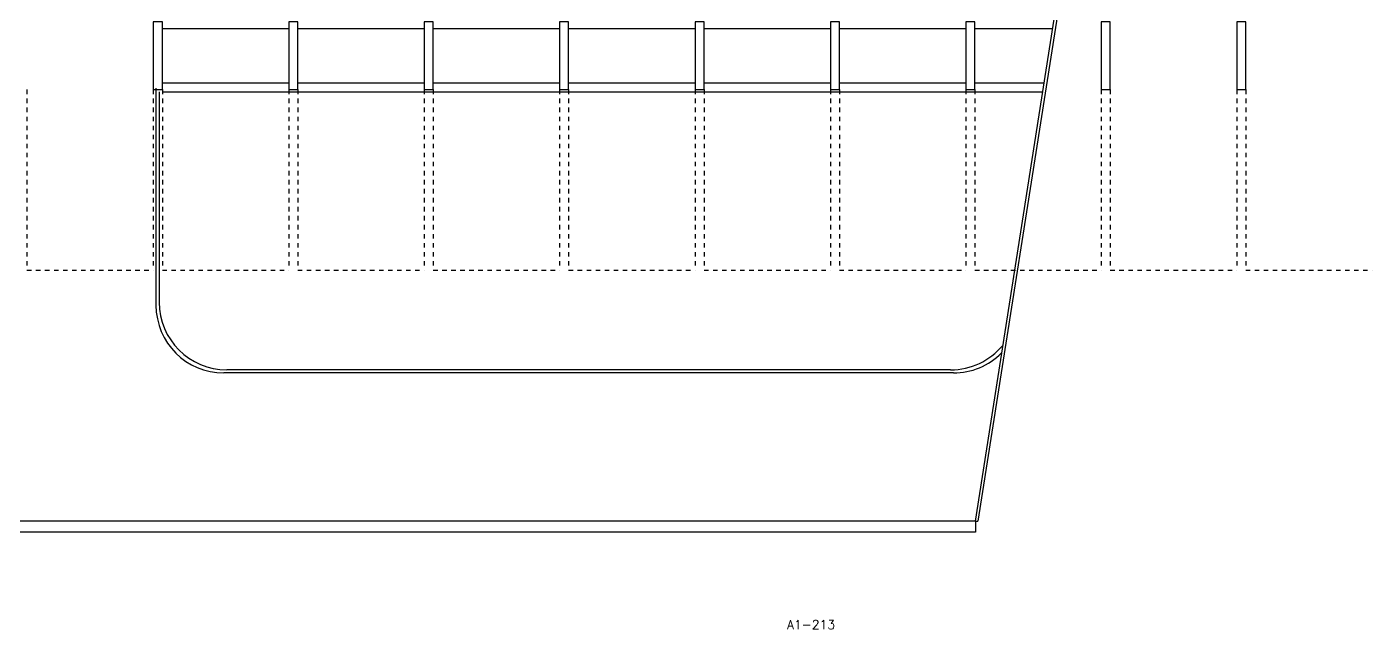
# Model space of a CAD drawing. Extents: x -31 to 207, y 425 to 518.
# Drawn here: x 177.39 to 207.19, y 453.38 to 466.72 of the extents above; entities that cross this region are included whole.
import ezdxf

# ---------------------------------------------------------------- set-up
doc = ezdxf.new("R2010")
doc.units = 0
doc.header["$LTSCALE"] = 0.01
doc.header["$MEASUREMENT"] = 0
doc.linetypes.add('HIDDEN2', pattern=[0.1875, 0.125, -0.0625])
doc.layers.get('0').update_dxf_attribs({"linetype": 'CONTINUOUS'})
for name, color, linetype in [('BANC', 2, 'CONTINUOUS'), ('ESTR', 3, 'CONTINUOUS'), ('PISO', 1, 'CONTINUOUS'), ('PROJ', 1, 'HIDDEN2'), ('TEXTO-ENDEREÇO', 2, 'CONTINUOUS')]:
    doc.layers.add(name, color=color, linetype=linetype)
doc.styles.add('UNB-100-1', font='simplex.shx', dxfattribs={"height": 0.2})

# ---------------------------------------------------------------- blocks, each defined once
blk = doc.blocks.new('PILAR-SLS')
blk.add_lwpolyline([(0.003, -44.497), (0.203, -44.497), (0.203, -42.997), (0.003, -42.997)], close=True)

msp = doc.modelspace()

# ---------------------------------------------------------------- linework, layer by layer
at = {"layer": 'BANC'}
for p, q in [((204.286, 493.317), (198.396, 455.772)), ((204.346, 493.317), (198.456, 455.772)), ((198.406, 455.772), (-17.61, 455.772)), ((198.406, 455.772), (198.456, 455.772)), ((198.406, 455.772), (198.406, 455.522)), ((198.406, 455.522), (-17.61, 455.522))]:
    msp.add_line(p, q, dxfattribs=at)
at = {"layer": 'PISO'}
for p, q in [((180.39, 466.681), (183.19, 466.681)), ((183.39, 466.681), (186.19, 466.681)), ((186.39, 466.681), (189.19, 466.681)), ((189.39, 466.681), (192.19, 466.681)), ((192.39, 466.681), (195.19, 466.681)), ((195.39, 466.681), (198.19, 466.681)), ((198.39, 466.681), (200.107, 466.681)), ((180.39, 465.481), (183.19, 465.481)), ((183.39, 465.481), (186.19, 465.481)), ((186.39, 465.481), (189.19, 465.481)), ((189.39, 465.481), (192.19, 465.481)), ((192.39, 465.481), (195.19, 465.481)), ((195.39, 465.481), (198.19, 465.481)), ((198.39, 465.481), (199.919, 465.481)), ((180.249, 465.366), (180.249, 460.553)), ((180.319, 465.281), (180.319, 460.623)), ((180.39, 465.281), (199.887, 465.281)), ((189.39, 465.331), (189.39, 465.281)), ((183.118, 459.053), (181.749, 459.053)), ((183.217, 459.123), (181.819, 459.123)), ((197.913, 459.053), (183.118, 459.053)), ((197.853, 459.123), (183.217, 459.123))]:
    msp.add_line(p, q, dxfattribs=at)
for centre, start_param, end_param in [((181.749, 460.553), 0.785398, 2.356194), ((181.819, 460.623), 0.785398, 2.356194), ((197.853, 460.623), 2.356194, 3.233055), ((197.913, 460.553), 2.356194, 3.147872)]:
    msp.add_ellipse(centre, major_axis=(-1.061, 1.061), ratio=1, start_param=start_param, end_param=end_param, dxfattribs=at)
at = {"layer": 'PROJ'}
for p, q in [((177.39, 465.331), (177.39, 461.331)), ((180.19, 465.331), (180.19, 461.331)), ((180.39, 465.331), (180.39, 461.331)), ((183.19, 465.331), (183.19, 461.331)), ((183.39, 465.331), (183.39, 461.331)), ((186.19, 465.331), (186.19, 461.331)), ((186.39, 465.331), (186.39, 461.331)), ((189.19, 465.331), (189.19, 461.331)), ((189.39, 465.331), (189.39, 461.331)), ((192.19, 465.331), (192.19, 461.331)), ((192.39, 465.331), (192.39, 461.331)), ((195.19, 465.331), (195.19, 461.331)), ((195.39, 465.331), (195.39, 461.331)), ((198.19, 465.331), (198.19, 461.331)), ((198.39, 465.331), (198.39, 461.331)), ((201.19, 465.331), (201.19, 461.331)), ((201.39, 465.331), (201.39, 461.331)), ((204.19, 465.331), (204.19, 461.331)), ((204.39, 465.331), (204.39, 461.331)), ((177.39, 461.331), (180.19, 461.331)), ((180.39, 461.331), (183.19, 461.331)), ((183.39, 461.331), (186.19, 461.331)), ((186.39, 461.331), (189.19, 461.331)), ((189.39, 461.331), (192.19, 461.331)), ((192.39, 461.331), (195.19, 461.331)), ((195.39, 461.331), (198.19, 461.331)), ((198.39, 461.331), (201.19, 461.331)), ((201.39, 461.331), (204.19, 461.331)), ((204.39, 461.331), (207.19, 461.331))]:
    msp.add_line(p, q, dxfattribs=at)

# ---------------------------------------------------------------- block references
at = {"layer": 'ESTR'}
for p in [(180.187, 509.828), (183.187, 509.828), (186.187, 509.828), (189.187, 509.828), (192.187, 509.828), (195.187, 509.828), (198.187, 509.828), (201.187, 509.828), (204.187, 509.828)]:
    msp.add_blockref('PILAR-SLS', p, dxfattribs=at)

# ---------------------------------------------------------------- texts
at = {"layer": 'TEXTO-ENDEREÇO', "style": 'UNB-100-1'}
msp.add_text('A1-213', height=0.2, dxfattribs=at).set_placement((194.229, 453.378))

doc.saveas('drawing.dxf')
